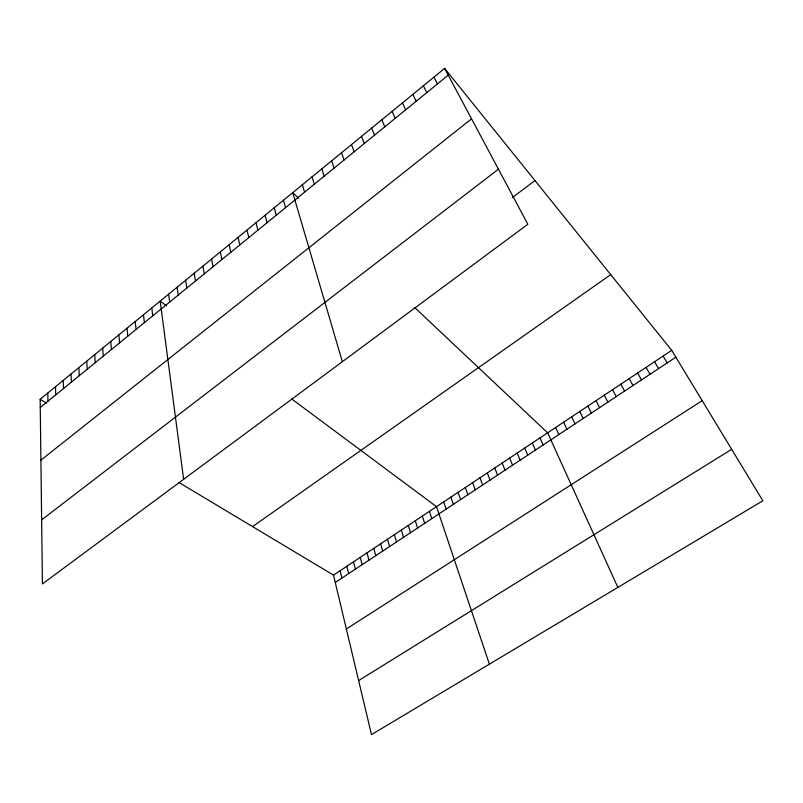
<?xml version="1.0" encoding="UTF-8"?>
<svg xmlns="http://www.w3.org/2000/svg" width="803" height="803" viewBox="0 0 803 803"><rect width="100%" height="100%" fill="white"/><g stroke="black" fill="none" stroke-linecap="round" stroke-linejoin="round"><path stroke-width="1.2" d="M444.631 68.406L527.842 224.268L42.429 583.932L40.15 399.282L444.631 68.406L671.72 350.349L762.85 500.781L371.488 734.594L333.516 575.129L178.878 482.432M40.25 407.482L448.225 75.151M40.903 460.169L471.552 118.834M41.636 519.872L498.442 169.192M512.314 197.638L534.959 180.565M252.564 526.597L610.722 274.616M333.516 575.129L671.72 350.349M335.263 582.466L675.855 357.174M346.344 629.01L702.193 400.667M358.63 680.593L731.674 449.319M40.15 399.282L46.514 403.096M166.542 305.833L160.168 301.105L183.636 479.301M291.619 398.89L436.521 506.673L489.388 664.161M298.676 198.261L292.734 192.66L342.349 361.711M414.76 307.619L547.646 432.817L617.858 587.405M663.117 356.07L667.183 362.906M654.575 361.751L658.57 368.607M646.074 367.403L650.008 374.268M637.612 373.024L641.487 379.909M629.211 378.604L633.015 385.51M620.849 384.165L624.593 391.081M612.538 389.686L616.212 396.622M604.268 395.186L607.881 402.132M433.961 77.128L437.454 83.913M596.047 400.647L599.6 407.613M587.866 406.087L591.359 413.063M423.382 85.78L426.774 92.626M579.736 411.487L583.169 418.483M571.646 416.867L575.028 423.874M412.883 94.373L416.165 101.258M563.606 422.207L566.918 429.234M555.606 427.527L558.868 434.564M402.454 102.904L405.645 109.83M539.967 437.916L543.109 444.982M392.115 111.366L395.196 118.342M532.329 442.995L535.42 450.071M524.72 448.054L527.762 455.13M381.847 119.767L384.828 126.784M517.162 453.073L520.143 460.169M509.644 458.071L512.575 465.188M371.648 128.109L374.539 135.175M502.156 463.05L505.037 470.167M494.718 467.998L497.539 475.125M361.531 136.38L364.331 143.486M487.311 472.917L490.081 480.064M479.943 477.815L482.663 484.972M351.483 144.6L354.193 151.747M472.606 482.683L475.276 489.85M465.318 487.531L467.938 494.708M341.516 152.751L344.126 159.948M458.061 492.359L460.631 499.536M450.844 497.157L453.364 504.344M331.619 160.851L334.138 168.088M443.657 501.925L446.137 509.132M321.792 168.891L324.221 176.158M429.404 511.401L431.783 518.628M422.338 516.098L424.657 523.335M312.036 176.871L314.374 184.178M415.292 520.776L417.57 528.023M408.295 525.433L410.524 532.68M302.35 184.79L304.608 192.148M401.329 530.06L403.507 537.327M394.393 534.668L396.531 541.945M387.498 539.255L389.585 546.532M380.632 543.822L382.68 551.109M283.469 200.238L285.557 207.666M373.796 548.359L375.804 555.656M274.265 207.766L276.272 215.224M367.001 552.876L368.968 560.173M360.246 557.372L362.163 564.68M265.12 215.244L267.048 222.732M353.511 561.839L355.388 569.156M346.816 566.296L348.643 573.613M256.047 222.672L257.893 230.2M340.151 570.722L341.937 578.05M247.033 230.039L248.8 237.598M238.079 237.367L239.766 244.955M229.186 244.644L230.802 252.262M220.353 251.871L221.889 259.52M211.58 259.038L213.046 266.726M202.868 266.174L204.263 273.883M194.216 273.251L195.53 280.99M185.623 280.287L186.868 288.056M177.082 287.273L178.256 295.072M168.6 294.209L169.704 302.038M151.797 307.95L152.771 315.83M143.486 314.756L144.379 322.655M135.225 321.511L136.058 329.441M127.015 328.226L127.787 336.186M118.864 334.891L119.567 342.881M110.764 341.516L111.396 349.526M102.714 348.101L103.286 356.141M94.714 354.645L95.226 362.705M86.774 361.149L87.226 369.219M78.875 367.603L79.266 375.704M71.035 374.017L71.367 382.138M63.236 380.401L63.507 388.542M55.497 386.735L55.708 394.895M47.799 393.028L47.959 401.209"/></g></svg>
